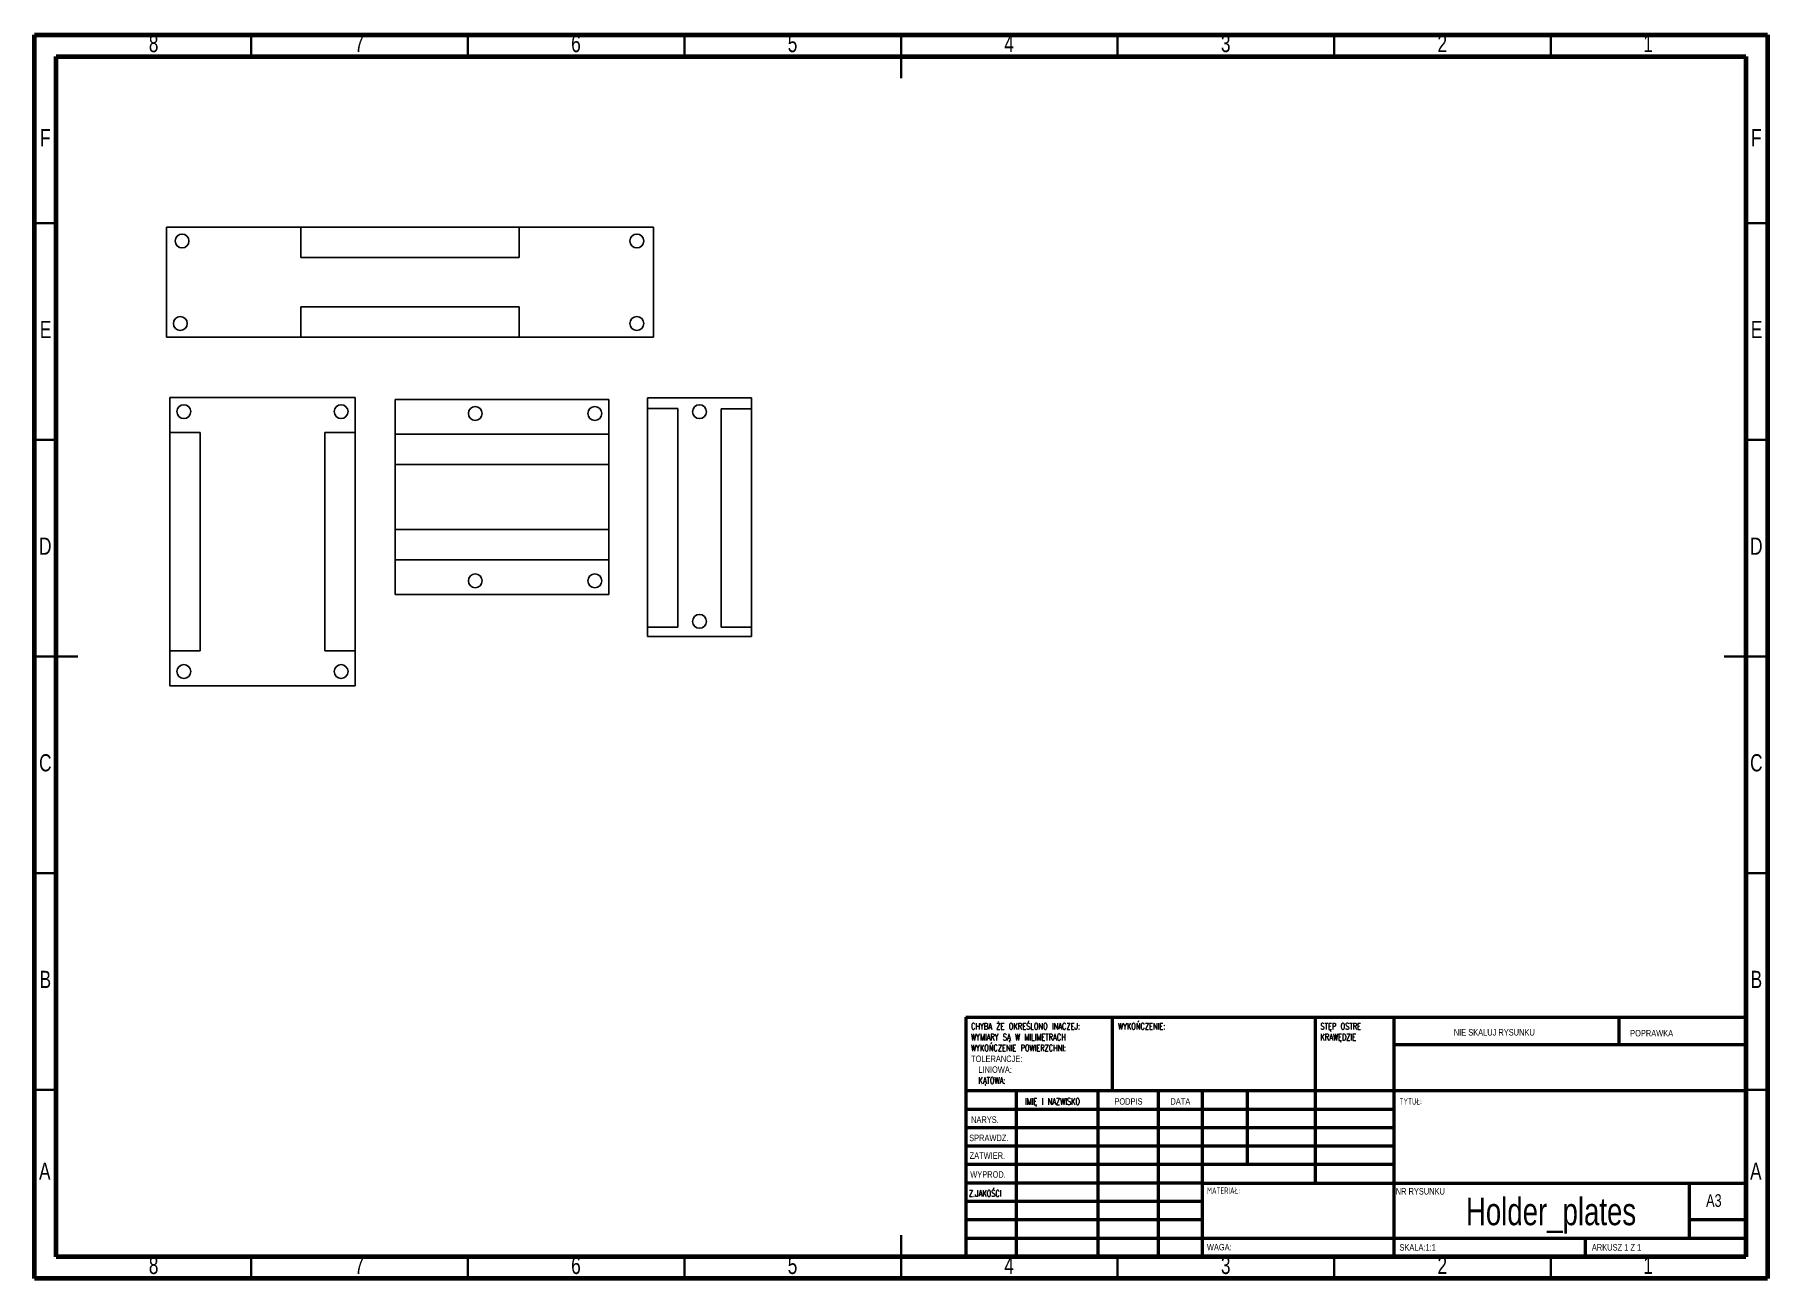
# Model space of a CAD drawing. Header units: millimetres. Extents: x 15 to 415, y 5 to 292.
import ezdxf

# ---------------------------------------------------------------- set-up
doc = ezdxf.new("R2010")
doc.units = ezdxf.units.MM
doc.styles.add('SLDTEXTSTYLE0', font='TXT', dxfattribs={"width": 0.75})
doc.styles.add('SLDTEXTSTYLE1', font='TXT', dxfattribs={"width": 0.75, "bigfont": 'bigfont'})
doc.styles.add('SLDTEXTSTYLE2', font='TXT', dxfattribs={"width": 0.6875})

# ---------------------------------------------------------------- blocks, each defined once
blk = doc.blocks.new('SW_NOTE_0')
at = {"color": 0, "linetype": 'Continuous', "lineweight": 0, "char_height": 1.5, "attachment_point": 1}
for s, insert, style in [('CHYBA ŻE OKREŚLONO INACZEJ:', (0, 1.93), 'SLDTEXTSTYLE1'), ('WYMIARY SĄ W MILIMETRACH', (0, -0.57), 'SLDTEXTSTYLE1'), ('WYKOŃCZENIE POWIERZCHNI:', (0, -3.07), 'SLDTEXTSTYLE1'), ('TOLERANCJE:', (0, -5.57), 'SLDTEXTSTYLE0'), ('LINIOWA:', (1.69, -8.07), 'SLDTEXTSTYLE0'), ('KĄTOWA:', (1.69, -10.57), 'SLDTEXTSTYLE1')]:
    blk.add_mtext(s, dxfattribs=dict(at, insert=insert, style=style))
blk = doc.blocks.new('SW_NOTE_1')
at = {"color": 0, "linetype": 'Continuous', "lineweight": 0, "char_height": 1.5, "attachment_point": 1, "style": 'SLDTEXTSTYLE1'}
for s, insert in [('STĘP OSTRE', (0, 1.93)), ('KRAWĘDZIE', (0, -0.57))]:
    blk.add_mtext(s, dxfattribs=dict(at, insert=insert))

msp = doc.modelspace()

# ---------------------------------------------------------------- linework, layer by layer
at = {"color": 7, "linetype": 'Continuous', "lineweight": 70}
for p, q in [((15, 5), (15, 292)), ((15, 292), (415, 292)), ((415, 292), (415, 5)), ((20, 10), (20, 287)), ((20, 287), (410, 287)), ((410, 287), (410, 10)), ((410, 10), (20, 10)), ((415, 5), (15, 5))]:
    msp.add_line(p, q, dxfattribs=at)
at = {"color": 7, "linetype": 'Continuous', "lineweight": 35}
for p, q in [((65, 287), (65, 292)), ((115, 287), (115, 292)), ((165, 287), (165, 292)), ((215, 292), (215, 282)), ((215, 287), (215, 292)), ((265, 287), (265, 292)), ((315, 287), (315, 292)), ((365, 287), (365, 292)), ((20, 248.5), (15, 248.5)), ((410, 248.5), (415, 248.5)), ((20, 198.5), (15, 198.5)), ((410, 198.5), (415, 198.5)), ((15, 148.5), (25, 148.5)), ((20, 148.5), (15, 148.5)), ((415, 148.5), (405, 148.5)), ((410, 148.5), (415, 148.5)), ((20, 98.5), (15, 98.5)), ((410, 98.5), (415, 98.5)), ((20, 48.5), (15, 48.5)), ((410, 48.5), (415, 48.5)), ((215, 5), (215, 15)), ((65, 10), (65, 5)), ((115, 10), (115, 5)), ((165, 10), (165, 5)), ((215, 10), (215, 5)), ((265, 10), (265, 5)), ((315, 10), (315, 5)), ((365, 10), (365, 5))]:
    msp.add_line(p, q, dxfattribs=at)
at = {"color": 7, "linetype": 'Continuous', "lineweight": 25}
for p, q in [((45.44, 247.58), (76.43, 247.58)), ((45.44, 222.18), (45.44, 247.58)), ((76.43, 247.58), (76.43, 240.58)), ((126.84, 247.58), (76.43, 247.58)), ((126.84, 240.58), (126.84, 247.58)), ((126.84, 247.58), (157.84, 247.58)), ((157.84, 247.58), (157.84, 222.18)), ((76.43, 240.58), (126.84, 240.58)), ((76.43, 229.18), (76.43, 222.18)), ((126.84, 229.18), (76.43, 229.18)), ((126.84, 222.18), (126.84, 229.18)), ((76.43, 222.18), (45.44, 222.18)), ((76.43, 222.18), (126.84, 222.18)), ((157.84, 222.18), (126.84, 222.18)), ((88.99, 208.28), (46.19, 208.28)), ((46.19, 208.28), (46.19, 200.24)), ((88.99, 200.24), (88.99, 208.28)), ((156.49, 208.2), (180.49, 208.2)), ((156.49, 205.73), (156.49, 208.2)), ((180.49, 208.2), (180.49, 205.7)), ((98.19, 207.79), (147.52, 207.79)), ((98.19, 199.86), (98.19, 207.79)), ((147.52, 207.79), (147.52, 199.86)), ((163.49, 205.73), (156.49, 205.73)), ((156.49, 205.73), (156.49, 155.29)), ((163.49, 155.29), (163.49, 205.73)), ((180.49, 205.7), (173.49, 205.7)), ((173.49, 205.7), (173.49, 155.29)), ((180.49, 155.29), (180.49, 205.7)), ((53.19, 200.24), (46.19, 200.24)), ((46.19, 200.24), (46.19, 149.83)), ((53.19, 149.83), (53.19, 200.24)), ((88.99, 200.24), (81.99, 200.24)), ((81.99, 200.24), (81.99, 149.83)), ((88.99, 149.83), (88.99, 200.24)), ((147.52, 199.86), (98.19, 199.86)), ((98.19, 199.86), (98.19, 192.79)), ((147.52, 192.79), (147.52, 199.86)), ((98.19, 192.79), (147.52, 192.79)), ((98.19, 177.79), (98.19, 192.79)), ((147.52, 192.79), (147.52, 177.79)), ((147.52, 177.79), (98.19, 177.79)), ((98.19, 177.79), (98.19, 170.79)), ((147.52, 170.79), (147.52, 177.79)), ((98.19, 170.79), (147.52, 170.79)), ((98.19, 162.79), (98.19, 170.79)), ((147.52, 170.79), (147.52, 162.79)), ((147.52, 162.79), (98.19, 162.79)), ((156.49, 155.29), (163.49, 155.29)), ((156.49, 153.16), (156.49, 155.29)), ((180.49, 153.16), (156.49, 153.16)), ((173.49, 155.29), (180.49, 155.29)), ((180.49, 155.29), (180.49, 153.16)), ((46.19, 149.83), (53.19, 149.83)), ((46.19, 149.83), (46.19, 141.78)), ((81.99, 149.83), (88.99, 149.83)), ((88.99, 141.78), (88.99, 149.83)), ((46.19, 141.78), (88.99, 141.78))]:
    msp.add_line(p, q, dxfattribs=at)
at = {"color": 7, "linetype": 'Continuous', "lineweight": 50}
for p, q in [((230, 65.25), (410, 65.25)), ((230, 65.25), (230, 10)), ((263.8, 48.25), (263.8, 65.25)), ((310.6, 65.25), (310.6, 27)), ((328.8, 65.25), (328.8, 10)), ((380.8, 58.88), (380.8, 65.25)), ((410, 58.88), (328.8, 58.88)), ((410, 48.25), (230, 48.25)), ((241.56, 48.25), (241.56, 10)), ((260.44, 48.25), (260.44, 10)), ((274.4, 48.25), (274.4, 10)), ((284.6, 10), (284.6, 48.25)), ((295, 31.25), (295, 48.25)), ((328.8, 44), (230, 44)), ((328.8, 39.75), (230, 39.75)), ((328.8, 35.5), (230, 35.5)), ((328.8, 31.25), (230, 31.25)), ((284.6, 27), (230, 27)), ((284.6, 27), (410, 27)), ((397, 14.25), (397, 27)), ((284.6, 22.75), (230, 22.75)), ((284.6, 18.5), (230, 18.5)), ((410, 18.5), (397, 18.5)), ((230, 14.25), (410, 14.25)), ((373, 10), (373, 14.25))]:
    msp.add_line(p, q, dxfattribs=at)
at = {"color": 7, "linetype": 'Continuous', "lineweight": 25}
for centre in [(49.03, 244.41), (154.03, 244.41), (48.62, 225.36), (154.03, 225.36), (49.44, 205.03), (85.74, 205.03), (116.72, 204.59), (144.32, 204.59), (168.49, 205.01), (116.72, 165.99), (144.32, 165.99), (168.49, 156.62), (49.44, 145.03), (85.74, 145.03)]:
    msp.add_circle(centre, 1.6, dxfattribs=at)

# ---------------------------------------------------------------- block references
at = {"color": 7, "linetype": 'Continuous', "lineweight": 0}
for name, p in [('SW_NOTE_0', (231.18, 61.99)), ('SW_NOTE_1', (311.82, 61.99))]:
    msp.add_blockref(name, p, dxfattribs=at)

# ---------------------------------------------------------------- texts
for s, insert, char_height, attachment_point, style in [('8', (42.46, 291.97), 3.97, 2, 'SLDTEXTSTYLE0'), ('6', (139.96, 291.97), 3.97, 2, 'SLDTEXTSTYLE0'), ('3', (289.96, 291.97), 3.97, 2, 'SLDTEXTSTYLE0'), ('2', (339.96, 291.97), 3.97, 2, 'SLDTEXTSTYLE0'), ('7', (89.96, 291.97), 3.97, 2, 'SLDTEXTSTYLE0'), ('5', (189.96, 291.97), 3.97, 2, 'SLDTEXTSTYLE0'), ('4', (239.96, 291.97), 3.97, 2, 'SLDTEXTSTYLE0'), ('1', (387.46, 291.97), 3.97, 2, 'SLDTEXTSTYLE0'), ('F', (17.46, 270.22), 3.97, 2, 'SLDTEXTSTYLE0'), ('F', (412.46, 270.22), 3.97, 2, 'SLDTEXTSTYLE0'), ('E', (17.51, 225.97), 3.97, 2, 'SLDTEXTSTYLE0'), ('E', (412.51, 225.97), 3.97, 2, 'SLDTEXTSTYLE0'), ('D', (17.45, 175.97), 3.97, 2, 'SLDTEXTSTYLE0'), ('D', (412.45, 175.97), 3.97, 2, 'SLDTEXTSTYLE0'), ('C', (17.46, 125.97), 3.97, 2, 'SLDTEXTSTYLE0'), ('C', (412.46, 125.97), 3.97, 2, 'SLDTEXTSTYLE0'), ('B', (17.47, 75.97), 3.97, 2, 'SLDTEXTSTYLE0'), ('B', (412.47, 75.97), 3.97, 2, 'SLDTEXTSTYLE0'), ('WYKOŃCZENIE:', (265.12, 63.92), 1.5, 1, 'SLDTEXTSTYLE1'), ('NIE SKALUJ RYSUNKU', (342.61, 62.53), 1.5, 1, 'SLDTEXTSTYLE0'), ('POPRAWKA', (383.33, 62.33), 1.5, 1, 'SLDTEXTSTYLE0'), ('IMIĘ I NAZWISKO', (243.62, 46.58), 1.5, 1, 'SLDTEXTSTYLE1'), ('PODPIS', (264.27, 46.58), 1.5, 1, 'SLDTEXTSTYLE0'), ('DATA', (277.21, 46.58), 1.5, 1, 'SLDTEXTSTYLE0'), ('TYTUŁ:', (330.08, 46.58), 1.5, 1, 'SLDTEXTSTYLE1'), ('NARYS.', (231.18, 42.38), 1.5, 1, 'SLDTEXTSTYLE0'), ('SPRAWDZ.', (230.74, 38.16), 1.5, 1, 'SLDTEXTSTYLE0'), ('ZATWIER.', (230.84, 34.07), 1.5, 1, 'SLDTEXTSTYLE0'), ('A', (17.34, 31.72), 3.97, 2, 'SLDTEXTSTYLE0'), ('WYPROD.', (230.99, 29.72), 1.5, 1, 'SLDTEXTSTYLE0'), ('A', (412.34, 31.72), 3.97, 2, 'SLDTEXTSTYLE0'), ('Z.JAKOŚCI', (230.67, 25.35), 1.5, 1, 'SLDTEXTSTYLE1'), ('MATERIAŁ:', (285.65, 25.99), 1.5, 1, 'SLDTEXTSTYLE1'), ('NR RYSUNKU', (329.21, 25.84), 1.5, 1, 'SLDTEXTSTYLE0'), ('A3', (400.87, 24.41), 2.91, 1, 'SLDTEXTSTYLE0'), ('Holder_plates', (365.07, 23.61), 6.35, 2, 'SLDTEXTSTYLE0'), ('WAGA:', (285.62, 12.95), 1.499, 1, 'SLDTEXTSTYLE0'), ('SKALA:1:1', (330.07, 12.9), 1.5, 1, 'SLDTEXTSTYLE0'), ('ARKUSZ 1 Z 1', (374.48, 12.9), 1.5, 1, 'SLDTEXTSTYLE2'), ('8', (42.46, 9.97), 3.97, 2, 'SLDTEXTSTYLE0'), ('7', (89.96, 9.97), 3.97, 2, 'SLDTEXTSTYLE0'), ('6', (139.96, 9.97), 3.97, 2, 'SLDTEXTSTYLE0'), ('5', (189.96, 9.97), 3.97, 2, 'SLDTEXTSTYLE0'), ('4', (239.96, 9.97), 3.97, 2, 'SLDTEXTSTYLE0'), ('3', (289.96, 9.97), 3.97, 2, 'SLDTEXTSTYLE0'), ('2', (339.96, 9.97), 3.97, 2, 'SLDTEXTSTYLE0'), ('1', (387.46, 9.97), 3.97, 2, 'SLDTEXTSTYLE0')]:
    msp.add_mtext(s, dxfattribs=dict(at, insert=insert, char_height=char_height, attachment_point=attachment_point, style=style))

doc.saveas('drawing.dxf')
